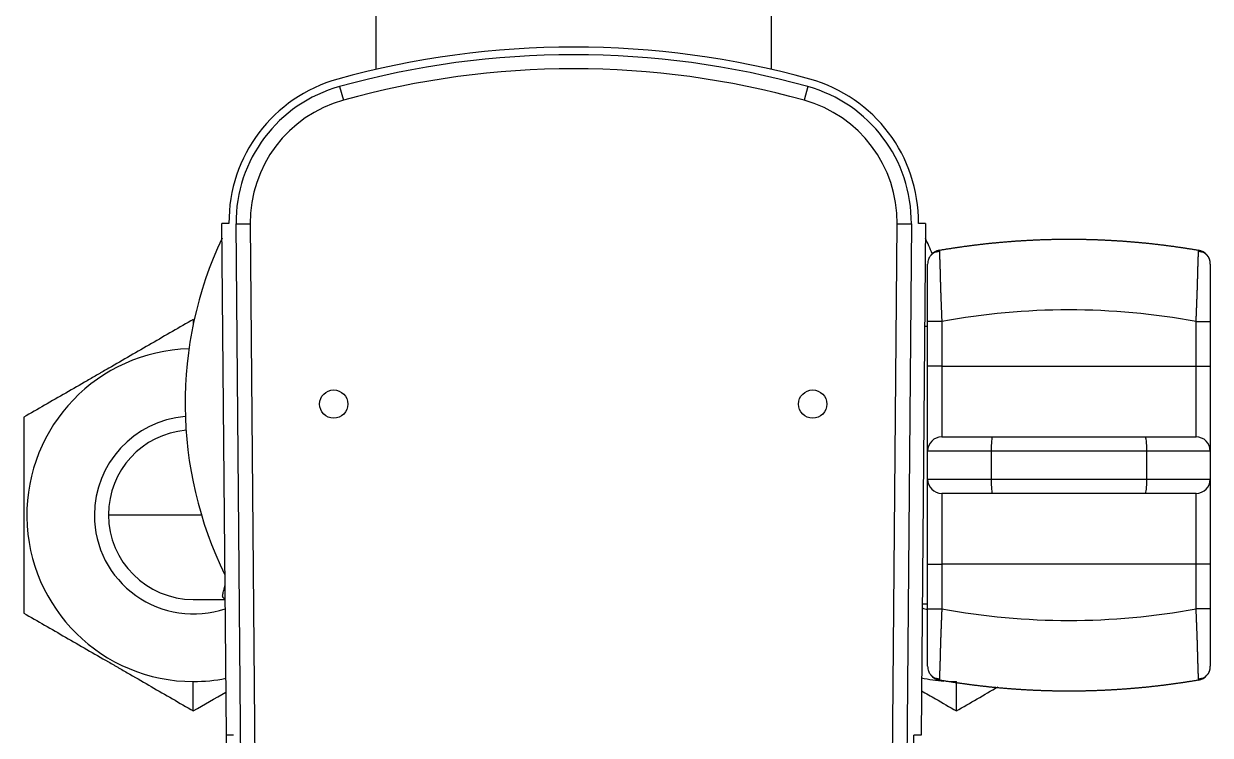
# Model space of a CAD drawing. Extents: x 0 to 1354, y 0 to 992.
# Drawn here: x 300.1 to 384, y 836.9 to 887.3 of the extents above; entities that cross this region are included whole.
import ezdxf

# ---------------------------------------------------------------- set-up
doc = ezdxf.new("R2010")
doc.units = 0
doc.header["$LTSCALE"] = 10
doc.header["$MEASUREMENT"] = 0
doc.layers.add('1', color=7, linetype='CONTINUOUS')
doc.layers.add('치수선', color=7, linetype='CONTINUOUS', lineweight=20)

msp = doc.modelspace()

# ---------------------------------------------------------------- linework, layer by layer
at = {"layer": '1', "color": 7, "linetype": 'Continuous', "lineweight": -3}
for p, q in [((324.971, 888.954), (324.971, 884.066)), ((352.971, 884.065), (352.971, 888.954)), ((322.403, 882.856), (322.67, 881.892)), ((355.54, 882.856), (355.273, 881.892)), ((314.576, 873.171), (314.076, 873.171)), ((314.392, 836.932), (314.076, 873.171)), ((314.576, 873.171), (314.576, 873.171)), ((315.076, 873.132), (316.076, 873.141)), ((315.788, 791.54), (315.076, 873.132)), ((316.076, 873.141), (316.788, 791.548)), ((361.155, 791.549), (361.867, 873.141)), ((361.867, 873.141), (362.867, 873.132)), ((362.867, 873.132), (362.155, 791.54)), ((363.867, 873.171), (363.367, 873.171)), ((363.867, 873.171), (363.551, 836.932)), ((312.052, 866.37), (312.052, 866.043)), ((364.018, 865.869), (363.803, 865.869)), ((364.018, 863.054), (364.018, 866.225)), ((365.018, 866.225), (364.018, 866.225)), ((365.018, 866.225), (365.018, 863.054)), ((383.018, 866.225), (384.018, 866.225)), ((383.018, 863.054), (383.018, 866.225)), ((384.018, 866.225), (384.018, 863.054)), ((364.018, 857.054), (364.018, 863.054)), ((365.018, 863.054), (364.018, 863.054)), ((365.018, 863.054), (383.018, 863.054)), ((365.018, 863.054), (365.018, 858.054)), ((383.018, 863.054), (384.018, 863.054)), ((383.018, 858.054), (383.018, 863.054)), ((384.018, 863.054), (384.018, 857.054)), ((365.018, 858.054), (368.61, 858.054)), ((379.425, 858.054), (383.018, 858.054)), ((364.018, 855.054), (364.018, 857.054)), ((368.508, 857.054), (364.018, 857.054)), ((368.508, 857.054), (368.508, 855.054)), ((384.018, 857.054), (379.527, 857.054)), ((379.527, 855.054), (379.527, 857.054)), ((384.018, 857.054), (384.018, 855.054)), ((364.018, 849.054), (364.018, 855.054)), ((364.018, 855.054), (368.508, 855.054)), ((379.527, 855.054), (384.018, 855.054)), ((384.018, 855.054), (384.018, 849.054)), ((365.018, 854.054), (365.018, 849.054)), ((368.61, 854.054), (365.018, 854.054)), ((383.018, 854.054), (379.425, 854.054)), ((383.018, 849.054), (383.018, 854.054)), ((306.052, 852.547), (312.623, 852.547)), ((364.018, 845.883), (364.018, 849.054)), ((364.018, 849.054), (365.018, 849.054)), ((365.018, 849.054), (365.018, 845.883)), ((383.018, 849.054), (365.018, 849.054)), ((383.018, 845.883), (383.018, 849.054)), ((384.018, 849.054), (383.018, 849.054)), ((384.018, 849.054), (384.018, 845.883)), ((312.052, 846.547), (314.308, 846.547)), ((363.632, 846.239), (364.018, 846.239)), ((364.018, 845.883), (365.018, 845.883)), ((384.018, 845.883), (383.018, 845.883)), ((312.052, 838.66), (312.052, 840.739)), ((366.052, 838.66), (366.052, 840.739)), ((314.892, 836.932), (314.392, 836.932)), ((363.551, 836.932), (363.051, 836.932))]:
    msp.add_line(p, q, dxfattribs=at)
for centre, radius, start, end in [((338.971, 823.158), 62.496, 74.49898, 105.50037), ((338.971, 823.115), 61.996, 74.49898, 105.50037), ((325.076, 873.263), 10.5, 105.50037, 180.5), ((338.971, 823.115), 60.996, 74.49898, 105.50037), ((352.867, 873.263), 10.5, 359.5, 74.49898), ((325.076, 873.22), 10, 105.50037, 180.5), ((352.867, 873.219), 10, 359.5, 74.49898), ((325.076, 873.22), 9, 105.50037, 180.5), ((352.867, 873.219), 9, 359.5, 74.49898), ((338.971, 860.422), 27.5, 154.81809, 206.1825), ((338.971, 860.422), 27.5, 22.68106, 25.18078), ((365.018, 870.287), 1, 99.66811, 140.51186), ((383.018, 870.287), 1, 0, 80.33189), ((365.018, 870.287), 1, 158.49867, 180), ((312.052, 852.515), 11.777, 91.49906, 270), ((312.052, 852.515), 7, 94.62938, 180), ((312.052, 852.547), 6, 94.9275, 180), ((365.018, 857.054), 1, 90, 180), ((383.018, 857.054), 1, 0, 90), ((365.018, 855.054), 1, 180, 270), ((383.018, 855.054), 1, 270, 0), ((312.052, 852.515), 7, 180, 288.84938), ((312.052, 852.547), 6, 180, 270), ((366.052, 852.515), 7, 249.75, 252.9225), ((365.018, 841.821), 1, 180, 201.50133), ((383.018, 841.821), 1, 279.66811, 0), ((312.052, 852.515), 11.777, 270, 281.28656), ((366.052, 852.515), 11.777, 257.91187, 265.725), ((365.018, 841.821), 1, 219.49066, 260.33189), ((366.052, 852.515), 11.777, 267.78094, 270)]:
    msp.add_arc(centre, radius, start, end, dxfattribs=at)
for centre, start_param, end_param in [((368.61, 857.054), 0, 1.570796), ((379.425, 857.054), 4.712389, 6.283185), ((368.61, 855.054), 1.570796, 3.141593), ((379.425, 855.054), 3.141593, 4.712389)]:
    msp.add_ellipse(centre, major_axis=(0, 1), ratio=0.101918, start_param=start_param, end_param=end_param, dxfattribs=at)
for points, degree, knots in [([(364.85, 871.273), (364.888, 871.279), (364.963, 871.292), (365.077, 871.311), (365.191, 871.33), (365.305, 871.349), (365.419, 871.367), (365.533, 871.385), (365.647, 871.403), (365.761, 871.42), (365.875, 871.438), (365.988, 871.455), (366.102, 871.472), (366.216, 871.488), (366.33, 871.505), (366.444, 871.521), (366.558, 871.537), (366.672, 871.553), (366.786, 871.568), (366.9, 871.583), (367.013, 871.598), (367.127, 871.613), (367.241, 871.627), (367.355, 871.641), (367.469, 871.655), (367.583, 871.669), (367.697, 871.683), (367.811, 871.696), (367.925, 871.709), (368.038, 871.722), (368.152, 871.734), (368.266, 871.747), (368.38, 871.759), (368.494, 871.77), (368.608, 871.782), (368.722, 871.793), (368.836, 871.804), (368.95, 871.815), (369.063, 871.826), (369.177, 871.836), (369.291, 871.846), (369.405, 871.856), (369.519, 871.866), (369.633, 871.875), (369.747, 871.884), (369.861, 871.893), (369.975, 871.902), (370.088, 871.91), (370.202, 871.919), (370.316, 871.927), (370.43, 871.934), (370.544, 871.942), (370.658, 871.949), (370.772, 871.956), (370.886, 871.963), (370.999, 871.969), (371.113, 871.975), (371.227, 871.982), (371.341, 871.987), (371.455, 871.993), (371.569, 871.998), (371.683, 872.003), (371.797, 872.008), (371.911, 872.013), (372.024, 872.017), (372.138, 872.021), (372.252, 872.025), (372.366, 872.029), (372.48, 872.032), (372.594, 872.035), (372.708, 872.038), (372.822, 872.041), (372.936, 872.043), (373.049, 872.045), (373.163, 872.047), (373.277, 872.049), (373.391, 872.05), (373.505, 872.051), (373.619, 872.052), (373.733, 872.053), (373.847, 872.054), (373.961, 872.054), (374.074, 872.054), (374.188, 872.054), (374.302, 872.053), (374.416, 872.052), (374.53, 872.051), (374.644, 872.05), (374.758, 872.049), (374.872, 872.047), (374.986, 872.045), (375.099, 872.043), (375.213, 872.041), (375.327, 872.038), (375.441, 872.035), (375.555, 872.032), (375.669, 872.029), (375.783, 872.025), (375.897, 872.021), (376.011, 872.017), (376.124, 872.013), (376.238, 872.008), (376.352, 872.003), (376.466, 871.998), (376.58, 871.993), (376.694, 871.987), (376.808, 871.982), (376.922, 871.975), (377.036, 871.969), (377.149, 871.963), (377.263, 871.956), (377.377, 871.949), (377.491, 871.942), (377.605, 871.934), (377.719, 871.927), (377.833, 871.919), (377.947, 871.91), (378.061, 871.902), (378.174, 871.893), (378.288, 871.884), (378.402, 871.875), (378.516, 871.866), (378.63, 871.856), (378.744, 871.846), (378.858, 871.836), (378.972, 871.826), (379.086, 871.815), (379.199, 871.804), (379.313, 871.793), (379.427, 871.782), (379.541, 871.77), (379.655, 871.759), (379.769, 871.747), (379.883, 871.734), (379.997, 871.722), (380.111, 871.709), (380.224, 871.696), (380.338, 871.683), (380.452, 871.669), (380.566, 871.655), (380.68, 871.641), (380.794, 871.627), (380.908, 871.613), (381.022, 871.598), (381.135, 871.583), (381.249, 871.568), (381.363, 871.553), (381.477, 871.537), (381.591, 871.521), (381.705, 871.505), (381.819, 871.488), (381.933, 871.472), (382.047, 871.455), (382.16, 871.438), (382.274, 871.42), (382.388, 871.403), (382.502, 871.385), (382.616, 871.367), (382.73, 871.349), (382.844, 871.33), (382.958, 871.311), (383.072, 871.292), (383.147, 871.279), (383.185, 871.273)], 3, [0, 0, 0, 0, 0.006269, 0.012537, 0.018802, 0.025065, 0.031325, 0.037584, 0.043841, 0.050096, 0.056348, 0.062599, 0.068848, 0.075095, 0.08134, 0.087583, 0.093825, 0.100064, 0.106302, 0.112538, 0.118773, 0.125006, 0.131237, 0.137466, 0.143694, 0.14992, 0.156145, 0.162368, 0.168589, 0.17481, 0.181028, 0.187246, 0.193462, 0.199676, 0.205889, 0.212101, 0.218312, 0.224521, 0.230729, 0.236936, 0.243142, 0.249347, 0.25555, 0.261753, 0.267954, 0.274154, 0.280354, 0.286552, 0.292749, 0.298946, 0.305142, 0.311336, 0.31753, 0.323723, 0.329915, 0.336107, 0.342298, 0.348488, 0.354677, 0.360866, 0.367054, 0.373241, 0.379428, 0.385615, 0.391801, 0.397986, 0.404171, 0.410356, 0.41654, 0.422723, 0.428907, 0.43509, 0.441273, 0.447455, 0.453637, 0.45982, 0.466001, 0.472183, 0.478365, 0.484546, 0.490728, 0.496909, 0.503091, 0.509272, 0.515454, 0.521635, 0.527817, 0.533999, 0.54018, 0.546363, 0.552545, 0.558727, 0.56491, 0.571093, 0.577277, 0.58346, 0.589644, 0.595829, 0.602014, 0.608199, 0.614385, 0.620572, 0.626759, 0.632946, 0.639134, 0.645323, 0.651512, 0.657702, 0.663893, 0.670085, 0.676277, 0.68247, 0.688664, 0.694858, 0.701054, 0.707251, 0.713448, 0.719646, 0.725846, 0.732046, 0.738247, 0.74445, 0.750653, 0.756858, 0.763064, 0.769271, 0.775479, 0.781688, 0.787899, 0.794111, 0.800324, 0.806538, 0.812754, 0.818972, 0.82519, 0.831411, 0.837632, 0.843855, 0.85008, 0.856306, 0.862534, 0.868763, 0.874994, 0.881227, 0.887462, 0.893698, 0.899936, 0.906175, 0.912417, 0.91866, 0.924905, 0.931152, 0.937401, 0.943652, 0.949904, 0.956159, 0.962416, 0.968675, 0.974935, 0.981198, 0.987463, 0.993731, 1, 1, 1, 1]), ([(364.853, 871.171), (364.769, 871.175), (364.607, 871.156), (364.376, 871.048), (364.189, 870.864), (364.106, 870.707), (364.075, 870.62)], 3, [0, 0, 0, 0, 0.248333, 0.50153, 0.75408, 1, 1, 1, 1]), ([(364.85, 871.273), (364.85, 871.273), (364.85, 871.273), (364.85, 871.272), (364.85, 871.272), (364.85, 871.271), (364.85, 871.27), (364.85, 871.268), (364.85, 871.267), (364.85, 871.265), (364.85, 871.263), (364.85, 871.261), (364.85, 871.258), (364.85, 871.255), (364.85, 871.252), (364.85, 871.249), (364.85, 871.246), (364.85, 871.242), (364.85, 871.238), (364.85, 871.234), (364.85, 871.229), (364.85, 871.224), (364.851, 871.219), (364.851, 871.214), (364.851, 871.208), (364.851, 871.202), (364.851, 871.196), (364.851, 871.19), (364.851, 871.183), (364.852, 871.177), (364.852, 871.174), (364.852, 871.173)], 3, [0, 0, 0, 0, 0.034057, 0.068196, 0.102416, 0.136717, 0.171098, 0.20556, 0.240101, 0.274721, 0.309419, 0.344195, 0.379048, 0.413978, 0.448985, 0.484067, 0.519224, 0.554455, 0.58976, 0.625139, 0.66059, 0.696113, 0.731707, 0.767372, 0.803106, 0.83891, 0.874783, 0.910724, 0.946731, 0.982805, 1, 1, 1, 1]), ([(364.852, 871.173), (364.852, 871.172), (364.852, 871.168), (364.852, 871.162), (364.852, 871.154), (364.852, 871.146), (364.852, 871.138), (364.853, 871.129), (364.853, 871.12), (364.853, 871.111), (364.853, 871.102), (364.854, 871.092), (364.854, 871.082), (364.854, 871.072), (364.855, 871.062), (364.855, 871.051), (364.855, 871.04), (364.855, 871.029), (364.856, 871.017), (364.856, 871.005), (364.857, 870.993), (364.857, 870.981), (364.857, 870.968), (364.858, 870.955), (364.858, 870.942), (364.858, 870.928), (364.859, 870.915), (364.859, 870.901), (364.86, 870.886), (364.86, 870.872), (364.861, 870.857), (364.861, 870.842), (364.862, 870.826), (364.862, 870.81), (364.863, 870.794), (364.863, 870.778), (364.864, 870.762), (364.864, 870.745), (364.865, 870.728), (364.865, 870.711), (364.866, 870.693), (364.867, 870.675), (364.867, 870.657), (364.868, 870.639), (364.868, 870.62), (364.869, 870.601), (364.87, 870.582), (364.87, 870.562), (364.871, 870.543), (364.872, 870.523), (364.872, 870.502), (364.873, 870.482), (364.874, 870.461), (364.875, 870.44), (364.875, 870.419), (364.876, 870.397), (364.877, 870.376), (364.877, 870.354), (364.878, 870.331), (364.879, 870.309), (364.88, 870.286), (364.881, 870.263), (364.881, 870.24), (364.882, 870.217), (364.883, 870.193), (364.884, 870.169), (364.885, 870.145), (364.885, 870.121), (364.886, 870.096), (364.887, 870.071), (364.888, 870.046), (364.889, 870.021), (364.89, 869.995), (364.89, 869.97), (364.891, 869.944), (364.892, 869.918), (364.893, 869.891), (364.894, 869.865), (364.895, 869.838), (364.896, 869.811), (364.896, 869.788), (364.897, 869.769), (364.897, 869.754), (364.898, 869.739), (364.898, 869.722), (364.899, 869.706), (364.899, 869.688), (364.9, 869.67), (364.9, 869.652), (364.901, 869.633), (364.901, 869.613), (364.902, 869.593), (364.902, 869.572), (364.903, 869.551), (364.903, 869.528), (364.904, 869.506), (364.904, 869.482), (364.905, 869.458), (364.905, 869.434), (364.906, 869.408), (364.906, 869.382), (364.907, 869.356), (364.908, 869.329), (364.908, 869.301), (364.909, 869.272), (364.91, 869.243), (364.91, 869.213), (364.911, 869.182), (364.912, 869.151), (364.913, 869.119), (364.914, 869.086), (364.915, 869.052), (364.916, 869.018), (364.917, 868.983), (364.917, 868.948), (364.919, 868.911), (364.92, 868.874), (364.921, 868.836), (364.922, 868.798), (364.923, 868.758), (364.924, 868.718), (364.926, 868.677), (364.927, 868.636), (364.928, 868.594), (364.93, 868.551), (364.931, 868.507), (364.933, 868.462), (364.934, 868.417), (364.936, 868.371), (364.937, 868.325), (364.939, 868.277), (364.941, 868.229), (364.942, 868.18), (364.944, 868.131), (364.946, 868.08), (364.948, 868.029), (364.95, 867.977), (364.952, 867.925), (364.954, 867.872), (364.956, 867.818), (364.958, 867.764), (364.96, 867.709), (364.962, 867.653), (364.964, 867.597), (364.967, 867.54), (364.969, 867.482), (364.971, 867.424), (364.974, 867.365), (364.976, 867.306), (364.978, 867.246), (364.981, 867.185), (364.983, 867.124), (364.986, 867.063), (364.988, 867.001), (364.99, 866.938), (364.993, 866.875), (364.995, 866.812), (364.998, 866.748), (365, 866.684), (365.003, 866.619), (365.005, 866.554), (365.008, 866.489), (365.01, 866.423), (365.013, 866.357), (365.015, 866.291), (365.017, 866.247), (365.018, 866.225)], 3, [0, 0, 0, 0, 0.002734, 0.007957, 0.013191, 0.018433, 0.023684, 0.028945, 0.034214, 0.039492, 0.044778, 0.050073, 0.055376, 0.060688, 0.066008, 0.071335, 0.076671, 0.082014, 0.087365, 0.092723, 0.098089, 0.103462, 0.108842, 0.114229, 0.119623, 0.125024, 0.130431, 0.135844, 0.141264, 0.14669, 0.152123, 0.157561, 0.163004, 0.168454, 0.173908, 0.179369, 0.184834, 0.190304, 0.195779, 0.201259, 0.206744, 0.212233, 0.217726, 0.223223, 0.228725, 0.23423, 0.239739, 0.245251, 0.250767, 0.256286, 0.261808, 0.267333, 0.272861, 0.278391, 0.283924, 0.289459, 0.294997, 0.300536, 0.306077, 0.31162, 0.317164, 0.32271, 0.328257, 0.333804, 0.339353, 0.344903, 0.350453, 0.356003, 0.361554, 0.367105, 0.372656, 0.378206, 0.383757, 0.389306, 0.394855, 0.400403, 0.405951, 0.411497, 0.417041, 0.422584, 0.428126, 0.43108, 0.434132, 0.437283, 0.440532, 0.44388, 0.447326, 0.45087, 0.454513, 0.458253, 0.462092, 0.466029, 0.470063, 0.474196, 0.478426, 0.482754, 0.487179, 0.491701, 0.49632, 0.501037, 0.50585, 0.510759, 0.515765, 0.520867, 0.526065, 0.531358, 0.536746, 0.54223, 0.547808, 0.55348, 0.559247, 0.565107, 0.57106, 0.577105, 0.583244, 0.589473, 0.595795, 0.602207, 0.608709, 0.615301, 0.621982, 0.628752, 0.63561, 0.642555, 0.649586, 0.656704, 0.663906, 0.671193, 0.678563, 0.686016, 0.693551, 0.701166, 0.708862, 0.716637, 0.72449, 0.73242, 0.740426, 0.748507, 0.756662, 0.76489, 0.773189, 0.781559, 0.789998, 0.798505, 0.807078, 0.815717, 0.824421, 0.833186, 0.842014, 0.850901, 0.859846, 0.868849, 0.877907, 0.887019, 0.896184, 0.9054, 0.914665, 0.923977, 0.933336, 0.94274, 0.952186, 0.961673, 0.9712, 0.980765, 0.990365, 1, 1, 1, 1]), ([(383.018, 866.225), (383.018, 866.237), (383.019, 866.26), (383.02, 866.295), (383.021, 866.33), (383.023, 866.365), (383.024, 866.4), (383.025, 866.435), (383.026, 866.469), (383.028, 866.504), (383.029, 866.538), (383.03, 866.573), (383.032, 866.607), (383.033, 866.641), (383.034, 866.675), (383.036, 866.709), (383.037, 866.743), (383.038, 866.777), (383.04, 866.811), (383.041, 866.844), (383.042, 866.878), (383.044, 866.911), (383.045, 866.944), (383.046, 866.977), (383.047, 867.01), (383.049, 867.043), (383.05, 867.076), (383.051, 867.108), (383.053, 867.14), (383.054, 867.173), (383.055, 867.205), (383.056, 867.237), (383.058, 867.268), (383.059, 867.3), (383.06, 867.332), (383.061, 867.363), (383.063, 867.394), (383.064, 867.425), (383.065, 867.456), (383.066, 867.487), (383.067, 867.517), (383.069, 867.547), (383.07, 867.578), (383.071, 867.608), (383.072, 867.637), (383.073, 867.667), (383.074, 867.696), (383.076, 867.726), (383.077, 867.755), (383.078, 867.784), (383.079, 867.812), (383.08, 867.841), (383.081, 867.869), (383.082, 867.898), (383.083, 867.925), (383.084, 867.953), (383.085, 867.981), (383.086, 868.008), (383.087, 868.035), (383.088, 868.062), (383.089, 868.089), (383.09, 868.116), (383.091, 868.142), (383.092, 868.168), (383.093, 868.195), (383.094, 868.22), (383.095, 868.246), (383.096, 868.271), (383.097, 868.297), (383.098, 868.322), (383.099, 868.346), (383.099, 868.371), (383.1, 868.395), (383.101, 868.42), (383.102, 868.444), (383.103, 868.467), (383.103, 868.491), (383.104, 868.514), (383.105, 868.537), (383.106, 868.56), (383.107, 868.583), (383.107, 868.606), (383.108, 868.628), (383.109, 868.65), (383.109, 868.672), (383.11, 868.694), (383.111, 868.715), (383.111, 868.737), (383.112, 868.758), (383.113, 868.778), (383.113, 868.799), (383.114, 868.82), (383.114, 868.84), (383.115, 868.86), (383.116, 868.88), (383.116, 868.9), (383.117, 868.919), (383.117, 868.938), (383.118, 868.957), (383.118, 868.976), (383.119, 868.995), (383.119, 869.013), (383.12, 869.031), (383.12, 869.049), (383.121, 869.067), (383.121, 869.085), (383.122, 869.102), (383.122, 869.12), (383.123, 869.137), (383.123, 869.154), (383.124, 869.17), (383.124, 869.187), (383.124, 869.203), (383.125, 869.219), (383.125, 869.235), (383.126, 869.251), (383.126, 869.266), (383.126, 869.281), (383.127, 869.296), (383.127, 869.311), (383.127, 869.326), (383.128, 869.341), (383.128, 869.355), (383.128, 869.369), (383.129, 869.383), (383.129, 869.397), (383.129, 869.411), (383.13, 869.424), (383.13, 869.437), (383.13, 869.45), (383.131, 869.463), (383.131, 869.476), (383.131, 869.489), (383.131, 869.501), (383.132, 869.513), (383.132, 869.525), (383.132, 869.537), (383.132, 869.549), (383.133, 869.56), (383.133, 869.572), (383.133, 869.583), (383.133, 869.594), (383.134, 869.604), (383.134, 869.615), (383.134, 869.626), (383.134, 869.636), (383.135, 869.646), (383.135, 869.656), (383.135, 869.666), (383.135, 869.676), (383.136, 869.685), (383.136, 869.694), (383.136, 869.704), (383.136, 869.713), (383.137, 869.721), (383.137, 869.73), (383.137, 869.739), (383.137, 869.747), (383.138, 869.755), (383.138, 869.763), (383.138, 869.771), (383.138, 869.779), (383.139, 869.803), (383.14, 869.843), (383.142, 869.899), (383.144, 869.954), (383.146, 870.008), (383.148, 870.061), (383.149, 870.113), (383.151, 870.164), (383.153, 870.214), (383.154, 870.262), (383.156, 870.31), (383.158, 870.357), (383.159, 870.403), (383.161, 870.447), (383.162, 870.491), (383.164, 870.533), (383.165, 870.575), (383.166, 870.615), (383.168, 870.654), (383.169, 870.692), (383.17, 870.728), (383.171, 870.764), (383.172, 870.798), (383.174, 870.831), (383.175, 870.863), (383.175, 870.893), (383.176, 870.923), (383.177, 870.951), (383.178, 870.978), (383.179, 871.004), (383.18, 871.028), (383.18, 871.052), (383.181, 871.074), (383.181, 871.095), (383.182, 871.115), (383.182, 871.133), (383.183, 871.15), (383.183, 871.167), (383.184, 871.182), (383.184, 871.195), (383.184, 871.208), (383.184, 871.219), (383.185, 871.23), (383.185, 871.239), (383.185, 871.247), (383.185, 871.254), (383.185, 871.26), (383.185, 871.264), (383.185, 871.268), (383.185, 871.271), (383.185, 871.272), (383.185, 871.272), (383.185, 871.273)], 3, [0, 0, 0, 0, 0.004452, 0.008896, 0.013332, 0.017759, 0.022177, 0.026587, 0.030987, 0.035377, 0.039758, 0.044129, 0.048489, 0.05284, 0.05718, 0.061509, 0.065827, 0.070134, 0.074429, 0.078713, 0.082985, 0.087245, 0.091493, 0.095728, 0.099951, 0.104161, 0.108357, 0.112541, 0.116711, 0.120868, 0.12501, 0.129139, 0.133253, 0.137354, 0.141439, 0.14551, 0.149566, 0.153607, 0.157632, 0.161642, 0.165637, 0.169615, 0.173578, 0.177524, 0.181455, 0.185368, 0.189265, 0.193146, 0.197009, 0.200855, 0.204684, 0.208496, 0.21229, 0.216066, 0.219825, 0.223565, 0.227287, 0.230991, 0.234677, 0.238344, 0.241992, 0.245622, 0.249232, 0.252824, 0.256396, 0.259949, 0.263482, 0.266996, 0.27049, 0.273965, 0.277419, 0.280854, 0.284268, 0.287662, 0.291036, 0.294389, 0.297722, 0.301034, 0.304325, 0.307595, 0.310845, 0.314073, 0.31728, 0.320466, 0.323631, 0.326774, 0.329896, 0.332997, 0.336075, 0.339132, 0.342167, 0.345181, 0.348172, 0.351141, 0.354088, 0.357014, 0.359916, 0.362797, 0.365655, 0.368491, 0.371304, 0.374095, 0.376864, 0.379609, 0.382332, 0.385032, 0.38771, 0.390364, 0.392996, 0.395605, 0.39819, 0.400753, 0.403293, 0.405809, 0.408303, 0.410773, 0.41322, 0.415644, 0.418044, 0.420421, 0.422775, 0.425105, 0.427412, 0.429695, 0.431955, 0.434192, 0.436404, 0.438594, 0.440759, 0.442901, 0.44502, 0.447115, 0.449186, 0.451233, 0.453257, 0.455256, 0.457232, 0.459185, 0.461113, 0.463018, 0.464899, 0.466756, 0.468589, 0.470398, 0.472184, 0.473945, 0.475683, 0.477397, 0.479086, 0.480752, 0.482394, 0.484012, 0.485606, 0.487176, 0.488722, 0.490244, 0.491742, 0.493216, 0.494667, 0.496093, 0.497495, 0.498873, 0.500227, 0.510378, 0.520534, 0.530694, 0.540858, 0.551023, 0.56119, 0.571355, 0.581519, 0.591679, 0.601835, 0.611985, 0.622128, 0.632263, 0.642388, 0.652503, 0.662605, 0.672694, 0.682769, 0.692828, 0.702871, 0.712895, 0.7229, 0.732884, 0.742847, 0.752788, 0.762704, 0.772596, 0.782461, 0.7923, 0.80211, 0.811891, 0.821642, 0.831362, 0.84105, 0.850705, 0.860325, 0.869911, 0.879461, 0.888975, 0.898451, 0.907888, 0.917287, 0.926646, 0.935964, 0.945241, 0.954476, 0.963669, 0.972818, 0.981923, 0.990984, 1, 1, 1, 1]), ([(383.96, 870.62), (383.929, 870.707), (383.846, 870.864), (383.659, 871.048), (383.428, 871.156), (383.266, 871.175), (383.182, 871.171)], 3, [0, 0, 0, 0, 0.24568, 0.498123, 0.751391, 1, 1, 1, 1]), ([(364.018, 866.225), (364.018, 866.685), (364.018, 867.152), (364.018, 868.021), (364.018, 868.435), (364.018, 869.15), (364.018, 869.461), (364.018, 869.935), (364.018, 870.107), (364.018, 870.258), (364.018, 870.287), (364.018, 870.287)], 3, [0, 0, 0, 0, 0.219239, 0.219239, 0.438597, 0.438597, 0.656066, 0.656066, 0.870252, 0.870252, 1, 1, 1, 1]), ([(384.018, 870.287), (384.018, 870.287), (384.018, 870.129), (384.018, 869.974), (384.018, 869.662), (384.018, 868.517), (384.018, 867.029), (384.018, 866.225)], 2, [0, 0, 0, 0.125, 0.25, 0.25, 0.5, 0.75, 1, 1, 1]), ([(312.052, 866.37), (311.073, 865.805), (310.086, 865.235), (308.59, 864.372), (308.089, 864.083), (307.081, 863.501), (306.574, 863.208), (305.936, 862.84), (305.808, 862.767), (305.617, 862.656), (305.553, 862.619), (305.425, 862.545), (305.106, 862.361), (304.788, 862.178), (304.027, 861.739), (303.524, 861.448), (302.523, 860.871), (302.025, 860.583), (301.035, 860.012), (300.543, 859.728), (300.052, 859.445)], 3, [0, 0, 0, 0, 0.25, 0.25, 0.375, 0.375, 0.5, 0.5, 0.53125, 0.53125, 0.546875, 0.546875, 0.5625, 0.625, 0.625, 0.75, 0.75, 0.875, 0.875, 1, 1, 1, 1]), ([(300.052, 859.445), (300.052, 858.313), (300.052, 857.173), (300.052, 855.446), (300.052, 854.867), (300.052, 853.703), (300.052, 853.117), (300.052, 852.381), (300.052, 852.234), (300.052, 852.012), (300.052, 851.938), (300.052, 851.79), (300.052, 851.422), (300.052, 851.055), (300.052, 850.176), (300.052, 849.595), (300.052, 848.439), (300.052, 847.864), (300.052, 846.721), (300.052, 846.152), (300.052, 845.586)], 3, [0, 0, 0, 0, 0.25, 0.25, 0.375, 0.375, 0.5, 0.5, 0.53125, 0.53125, 0.546875, 0.546875, 0.5625, 0.625, 0.625, 0.75, 0.75, 0.875, 0.875, 1, 1, 1, 1]), ([(314.274, 846.601), (314.274, 846.601), (314.274, 846.601), (314.26, 846.606), (314.249, 846.612), (314.227, 846.623), (314.218, 846.628), (314.192, 846.646), (314.179, 846.659), (314.157, 846.685), (314.149, 846.698), (314.137, 846.727), (314.133, 846.742), (314.129, 846.774), (314.128, 846.79), (314.129, 846.841), (314.135, 846.878), (314.151, 846.959), (314.163, 847.002), (314.188, 847.098), (314.203, 847.149), (314.225, 847.234), (314.233, 847.264), (314.244, 847.31), (314.248, 847.326), (314.256, 847.358), (314.26, 847.375), (314.276, 847.448), (314.289, 847.509), (314.301, 847.575)], 3, [0, 0, 0, 0, 0.000476, 0.000476, 0.034515, 0.034515, 0.068554, 0.068554, 0.136633, 0.136633, 0.204711, 0.204711, 0.272789, 0.272789, 0.340867, 0.340867, 0.477023, 0.477023, 0.61318, 0.61318, 0.749336, 0.749336, 0.817414, 0.817414, 0.851453, 0.851453, 0.885492, 0.885492, 1, 1, 1, 1]), ([(300.052, 845.585), (301.032, 845.02), (302.019, 844.451), (303.514, 843.587), (304.016, 843.298), (305.024, 842.716), (305.531, 842.424), (306.168, 842.056), (306.296, 841.982), (306.488, 841.871), (306.552, 841.834), (306.68, 841.761), (306.999, 841.576), (307.317, 841.393), (308.077, 840.954), (308.581, 840.664), (309.582, 840.086), (310.079, 839.799), (311.069, 839.227), (311.562, 838.943), (312.052, 838.66)], 3, [0, 0, 0, 0, 0.25, 0.25, 0.375, 0.375, 0.5, 0.5, 0.53125, 0.53125, 0.546875, 0.546875, 0.5625, 0.625, 0.625, 0.75, 0.75, 0.875, 0.875, 1, 1, 1, 1]), ([(364.018, 841.821), (364.018, 841.821), (364.018, 841.979), (364.018, 842.133), (364.018, 842.446), (364.018, 843.591), (364.018, 845.079), (364.018, 845.883)], 2, [0, 0, 0, 0.125, 0.25, 0.25, 0.5, 0.75, 1, 1, 1]), ([(365.018, 845.883), (365.017, 845.871), (365.016, 845.848), (365.015, 845.813), (365.014, 845.778), (365.012, 845.743), (365.011, 845.708), (365.01, 845.673), (365.009, 845.639), (365.007, 845.604), (365.006, 845.569), (365.005, 845.535), (365.003, 845.501), (365.002, 845.467), (365.001, 845.432), (364.999, 845.398), (364.998, 845.365), (364.997, 845.331), (364.995, 845.297), (364.994, 845.264), (364.993, 845.23), (364.992, 845.197), (364.99, 845.164), (364.989, 845.131), (364.988, 845.098), (364.986, 845.065), (364.985, 845.032), (364.984, 845), (364.982, 844.967), (364.981, 844.935), (364.98, 844.903), (364.979, 844.871), (364.977, 844.839), (364.976, 844.808), (364.975, 844.776), (364.974, 844.745), (364.972, 844.714), (364.971, 844.683), (364.97, 844.652), (364.969, 844.621), (364.968, 844.591), (364.966, 844.56), (364.965, 844.53), (364.964, 844.5), (364.963, 844.471), (364.962, 844.441), (364.961, 844.411), (364.959, 844.382), (364.958, 844.353), (364.957, 844.324), (364.956, 844.295), (364.955, 844.267), (364.954, 844.239), (364.953, 844.21), (364.952, 844.182), (364.951, 844.155), (364.95, 844.127), (364.949, 844.1), (364.948, 844.073), (364.947, 844.046), (364.946, 844.019), (364.945, 843.992), (364.944, 843.966), (364.943, 843.939), (364.942, 843.913), (364.941, 843.888), (364.94, 843.862), (364.939, 843.837), (364.938, 843.811), (364.937, 843.786), (364.937, 843.762), (364.936, 843.737), (364.935, 843.713), (364.934, 843.688), (364.933, 843.664), (364.932, 843.641), (364.932, 843.617), (364.931, 843.594), (364.93, 843.571), (364.929, 843.548), (364.929, 843.525), (364.928, 843.502), (364.927, 843.48), (364.926, 843.458), (364.926, 843.436), (364.925, 843.414), (364.924, 843.393), (364.924, 843.371), (364.923, 843.35), (364.922, 843.329), (364.922, 843.309), (364.921, 843.288), (364.921, 843.268), (364.92, 843.248), (364.919, 843.228), (364.919, 843.208), (364.918, 843.189), (364.918, 843.17), (364.917, 843.151), (364.917, 843.132), (364.916, 843.113), (364.916, 843.095), (364.915, 843.077), (364.915, 843.058), (364.914, 843.041), (364.914, 843.023), (364.913, 843.006), (364.913, 842.988), (364.912, 842.971), (364.912, 842.954), (364.912, 842.938), (364.911, 842.921), (364.911, 842.905), (364.91, 842.889), (364.91, 842.873), (364.91, 842.857), (364.909, 842.842), (364.909, 842.827), (364.908, 842.811), (364.908, 842.796), (364.908, 842.782), (364.907, 842.767), (364.907, 842.753), (364.907, 842.739), (364.906, 842.725), (364.906, 842.711), (364.906, 842.697), (364.905, 842.684), (364.905, 842.67), (364.905, 842.657), (364.905, 842.644), (364.904, 842.632), (364.904, 842.619), (364.904, 842.607), (364.903, 842.595), (364.903, 842.583), (364.903, 842.571), (364.903, 842.559), (364.902, 842.548), (364.902, 842.536), (364.902, 842.525), (364.902, 842.514), (364.901, 842.503), (364.901, 842.493), (364.901, 842.482), (364.901, 842.472), (364.9, 842.462), (364.9, 842.452), (364.9, 842.442), (364.9, 842.432), (364.899, 842.423), (364.899, 842.413), (364.899, 842.404), (364.899, 842.395), (364.898, 842.386), (364.898, 842.378), (364.898, 842.369), (364.898, 842.361), (364.897, 842.352), (364.897, 842.344), (364.897, 842.336), (364.897, 842.329), (364.896, 842.304), (364.895, 842.264), (364.893, 842.209), (364.891, 842.154), (364.889, 842.1), (364.887, 842.047), (364.886, 841.995), (364.884, 841.944), (364.882, 841.894), (364.881, 841.845), (364.879, 841.797), (364.877, 841.751), (364.876, 841.705), (364.874, 841.66), (364.873, 841.617), (364.871, 841.574), (364.87, 841.533), (364.869, 841.493), (364.867, 841.454), (364.866, 841.416), (364.865, 841.379), (364.864, 841.344), (364.863, 841.31), (364.862, 841.277), (364.861, 841.245), (364.86, 841.214), (364.859, 841.185), (364.858, 841.157), (364.857, 841.13), (364.856, 841.104), (364.855, 841.079), (364.855, 841.056), (364.854, 841.034), (364.854, 841.013), (364.853, 840.993), (364.853, 840.975), (364.852, 840.957), (364.852, 840.941), (364.851, 840.926), (364.851, 840.912), (364.851, 840.9), (364.851, 840.888), (364.85, 840.878), (364.85, 840.869), (364.85, 840.861), (364.85, 840.854), (364.85, 840.848), (364.85, 840.843), (364.85, 840.84), (364.85, 840.837), (364.85, 840.835), (364.85, 840.835), (364.85, 840.835)], 3, [0, 0, 0, 0, 0.004451, 0.008894, 0.013329, 0.017755, 0.022172, 0.02658, 0.030979, 0.035368, 0.039748, 0.044118, 0.048478, 0.052827, 0.057166, 0.061494, 0.065811, 0.070117, 0.074411, 0.078694, 0.082965, 0.087224, 0.091471, 0.095706, 0.099927, 0.104136, 0.108332, 0.112515, 0.116684, 0.12084, 0.124982, 0.12911, 0.133223, 0.137323, 0.141407, 0.145478, 0.149533, 0.153573, 0.157598, 0.161607, 0.165601, 0.169579, 0.17354, 0.177486, 0.181416, 0.185329, 0.189225, 0.193105, 0.196968, 0.200814, 0.204642, 0.208453, 0.212247, 0.216022, 0.21978, 0.22352, 0.227242, 0.230946, 0.234631, 0.238297, 0.241945, 0.245574, 0.249185, 0.252776, 0.256348, 0.2599, 0.263433, 0.266947, 0.270441, 0.273915, 0.277369, 0.280803, 0.284218, 0.287611, 0.290985, 0.294338, 0.297671, 0.300982, 0.304274, 0.307544, 0.310793, 0.314022, 0.317229, 0.320415, 0.32358, 0.326723, 0.329845, 0.332945, 0.336024, 0.339081, 0.342116, 0.345129, 0.348121, 0.35109, 0.354038, 0.356963, 0.359866, 0.362747, 0.365605, 0.368442, 0.371255, 0.374046, 0.376815, 0.379561, 0.382284, 0.384985, 0.387662, 0.390317, 0.392949, 0.395559, 0.398145, 0.400708, 0.403248, 0.405765, 0.408259, 0.41073, 0.413177, 0.415602, 0.418003, 0.42038, 0.422734, 0.425065, 0.427373, 0.429657, 0.431917, 0.434155, 0.436368, 0.438558, 0.440724, 0.442867, 0.444986, 0.447082, 0.449154, 0.451202, 0.453226, 0.455227, 0.457204, 0.459157, 0.461087, 0.462992, 0.464874, 0.466732, 0.468566, 0.470377, 0.472163, 0.473925, 0.475664, 0.477379, 0.47907, 0.480737, 0.48238, 0.483999, 0.485594, 0.487165, 0.488712, 0.490236, 0.491735, 0.49321, 0.494662, 0.496089, 0.497492, 0.498872, 0.500227, 0.510377, 0.520533, 0.530693, 0.540857, 0.551022, 0.561188, 0.571353, 0.581516, 0.591677, 0.601832, 0.611982, 0.622125, 0.63226, 0.642385, 0.652499, 0.662602, 0.672691, 0.682766, 0.692825, 0.702867, 0.712891, 0.722896, 0.73288, 0.742843, 0.752784, 0.7627, 0.772592, 0.782457, 0.792296, 0.802106, 0.811888, 0.821639, 0.831359, 0.841047, 0.850701, 0.860322, 0.869908, 0.879458, 0.888972, 0.898448, 0.907886, 0.917285, 0.926644, 0.935962, 0.94524, 0.954475, 0.963668, 0.972817, 0.981923, 0.990984, 1, 1, 1, 1]), ([(383.183, 840.935), (383.183, 840.936), (383.183, 840.94), (383.183, 840.946), (383.183, 840.954), (383.183, 840.962), (383.183, 840.97), (383.182, 840.979), (383.182, 840.987), (383.182, 840.996), (383.182, 841.006), (383.181, 841.015), (383.181, 841.025), (383.181, 841.036), (383.181, 841.046), (383.18, 841.057), (383.18, 841.068), (383.18, 841.079), (383.179, 841.091), (383.179, 841.102), (383.179, 841.115), (383.178, 841.127), (383.178, 841.14), (383.177, 841.153), (383.177, 841.166), (383.177, 841.179), (383.176, 841.193), (383.176, 841.207), (383.175, 841.221), (383.175, 841.236), (383.174, 841.251), (383.174, 841.266), (383.173, 841.281), (383.173, 841.297), (383.172, 841.313), (383.172, 841.329), (383.171, 841.346), (383.171, 841.363), (383.17, 841.38), (383.17, 841.397), (383.169, 841.415), (383.168, 841.433), (383.168, 841.451), (383.167, 841.469), (383.167, 841.488), (383.166, 841.507), (383.165, 841.526), (383.165, 841.545), (383.164, 841.565), (383.163, 841.585), (383.163, 841.605), (383.162, 841.626), (383.161, 841.646), (383.16, 841.667), (383.16, 841.689), (383.159, 841.71), (383.158, 841.732), (383.158, 841.754), (383.157, 841.776), (383.156, 841.799), (383.155, 841.821), (383.154, 841.844), (383.154, 841.868), (383.153, 841.891), (383.152, 841.915), (383.151, 841.939), (383.15, 841.963), (383.15, 841.987), (383.149, 842.012), (383.148, 842.036), (383.147, 842.061), (383.146, 842.087), (383.145, 842.112), (383.145, 842.138), (383.144, 842.164), (383.143, 842.19), (383.142, 842.216), (383.141, 842.243), (383.14, 842.269), (383.139, 842.296), (383.139, 842.319), (383.138, 842.338), (383.138, 842.353), (383.137, 842.369), (383.137, 842.385), (383.136, 842.402), (383.136, 842.419), (383.135, 842.437), (383.135, 842.456), (383.134, 842.475), (383.134, 842.494), (383.133, 842.515), (383.133, 842.535), (383.132, 842.557), (383.132, 842.579), (383.131, 842.602), (383.131, 842.625), (383.13, 842.649), (383.13, 842.674), (383.129, 842.699), (383.129, 842.725), (383.128, 842.752), (383.127, 842.779), (383.127, 842.807), (383.126, 842.835), (383.125, 842.865), (383.125, 842.895), (383.124, 842.925), (383.123, 842.957), (383.122, 842.989), (383.121, 843.021), (383.12, 843.055), (383.12, 843.089), (383.119, 843.124), (383.118, 843.16), (383.117, 843.196), (383.115, 843.233), (383.114, 843.271), (383.113, 843.31), (383.112, 843.349), (383.111, 843.389), (383.11, 843.43), (383.108, 843.471), (383.107, 843.514), (383.105, 843.557), (383.104, 843.6), (383.103, 843.645), (383.101, 843.69), (383.099, 843.736), (383.098, 843.783), (383.096, 843.83), (383.094, 843.878), (383.093, 843.927), (383.091, 843.977), (383.089, 844.027), (383.087, 844.078), (383.085, 844.13), (383.083, 844.182), (383.081, 844.235), (383.079, 844.289), (383.077, 844.344), (383.075, 844.399), (383.073, 844.454), (383.071, 844.511), (383.068, 844.568), (383.066, 844.625), (383.064, 844.684), (383.061, 844.742), (383.059, 844.802), (383.057, 844.862), (383.054, 844.922), (383.052, 844.983), (383.049, 845.045), (383.047, 845.107), (383.045, 845.169), (383.042, 845.232), (383.04, 845.296), (383.037, 845.36), (383.035, 845.424), (383.032, 845.488), (383.03, 845.553), (383.027, 845.619), (383.025, 845.684), (383.022, 845.75), (383.02, 845.816), (383.018, 845.861), (383.018, 845.883)], 3, [0, 0, 0, 0, 0.00273, 0.007954, 0.013187, 0.018429, 0.02368, 0.028941, 0.03421, 0.039488, 0.044774, 0.050069, 0.055372, 0.060684, 0.066003, 0.071331, 0.076666, 0.082009, 0.08736, 0.092719, 0.098084, 0.103457, 0.108837, 0.114224, 0.119618, 0.125019, 0.130426, 0.13584, 0.14126, 0.146686, 0.152118, 0.157556, 0.163, 0.168449, 0.173904, 0.179364, 0.184829, 0.1903, 0.195775, 0.201255, 0.206739, 0.212228, 0.217722, 0.223219, 0.22872, 0.234226, 0.239735, 0.245247, 0.250763, 0.256282, 0.261804, 0.267329, 0.272857, 0.278388, 0.283921, 0.289456, 0.294993, 0.300533, 0.306074, 0.311617, 0.317161, 0.322707, 0.328254, 0.333802, 0.339351, 0.3449, 0.350451, 0.356001, 0.361552, 0.367103, 0.372654, 0.378205, 0.383755, 0.389305, 0.394854, 0.400403, 0.40595, 0.411496, 0.417041, 0.422584, 0.428126, 0.431077, 0.434127, 0.437275, 0.440521, 0.443867, 0.44731, 0.450852, 0.454492, 0.458231, 0.462067, 0.466002, 0.470034, 0.474165, 0.478393, 0.482719, 0.487142, 0.491662, 0.49628, 0.500995, 0.505806, 0.510715, 0.515719, 0.52082, 0.526016, 0.531308, 0.536696, 0.542178, 0.547755, 0.553427, 0.559192, 0.565051, 0.571004, 0.577049, 0.583186, 0.589416, 0.595737, 0.602148, 0.60865, 0.615242, 0.621923, 0.628693, 0.635551, 0.642496, 0.649528, 0.656645, 0.663848, 0.671135, 0.678505, 0.685959, 0.693494, 0.701111, 0.708807, 0.716582, 0.724436, 0.732367, 0.740374, 0.748456, 0.756612, 0.764841, 0.773142, 0.781513, 0.789953, 0.798461, 0.807036, 0.815677, 0.824382, 0.833149, 0.841978, 0.850867, 0.859814, 0.868819, 0.877879, 0.886993, 0.89616, 0.905377, 0.914644, 0.923959, 0.93332, 0.942726, 0.952174, 0.961664, 0.971193, 0.98076, 0.990363, 1, 1, 1, 1]), ([(384.018, 845.883), (384.018, 845.423), (384.018, 844.956), (384.018, 844.087), (384.018, 843.672), (384.018, 842.958), (384.018, 842.647), (384.018, 842.172), (384.018, 842), (384.018, 841.85), (384.018, 841.821), (384.018, 841.821)], 3, [0, 0, 0, 0, 0.219239, 0.219239, 0.438597, 0.438597, 0.656066, 0.656066, 0.870252, 0.870252, 1, 1, 1, 1]), ([(364.075, 841.488), (364.106, 841.4), (364.189, 841.243), (364.376, 841.059), (364.607, 840.951), (364.769, 840.933), (364.853, 840.936)], 3, [0, 0, 0, 0, 0.24568, 0.498123, 0.751391, 1, 1, 1, 1]), ([(383.182, 840.937), (383.266, 840.933), (383.428, 840.951), (383.659, 841.059), (383.846, 841.243), (383.929, 841.4), (383.96, 841.488)], 3, [0, 0, 0, 0, 0.248333, 0.50153, 0.75408, 1, 1, 1, 1]), ([(383.185, 840.835), (383.147, 840.828), (383.072, 840.815), (382.958, 840.796), (382.844, 840.778), (382.73, 840.759), (382.616, 840.741), (382.502, 840.723), (382.388, 840.705), (382.274, 840.687), (382.16, 840.67), (382.047, 840.653), (381.933, 840.636), (381.819, 840.619), (381.705, 840.603), (381.591, 840.587), (381.477, 840.571), (381.363, 840.555), (381.249, 840.54), (381.135, 840.525), (381.022, 840.51), (380.908, 840.495), (380.794, 840.48), (380.68, 840.466), (380.566, 840.452), (380.452, 840.438), (380.338, 840.425), (380.224, 840.412), (380.111, 840.399), (379.997, 840.386), (379.883, 840.373), (379.769, 840.361), (379.655, 840.349), (379.541, 840.337), (379.427, 840.326), (379.313, 840.314), (379.199, 840.303), (379.086, 840.292), (378.972, 840.282), (378.858, 840.271), (378.744, 840.261), (378.63, 840.251), (378.516, 840.242), (378.402, 840.232), (378.288, 840.223), (378.174, 840.214), (378.061, 840.206), (377.947, 840.197), (377.833, 840.189), (377.719, 840.181), (377.605, 840.173), (377.491, 840.166), (377.377, 840.159), (377.263, 840.152), (377.149, 840.145), (377.036, 840.138), (376.922, 840.132), (376.808, 840.126), (376.694, 840.12), (376.58, 840.115), (376.466, 840.109), (376.352, 840.104), (376.238, 840.1), (376.124, 840.095), (376.011, 840.091), (375.897, 840.087), (375.783, 840.083), (375.669, 840.079), (375.555, 840.076), (375.441, 840.073), (375.327, 840.07), (375.213, 840.067), (375.099, 840.065), (374.986, 840.062), (374.872, 840.061), (374.758, 840.059), (374.644, 840.057), (374.53, 840.056), (374.416, 840.055), (374.302, 840.055), (374.188, 840.054), (374.074, 840.054), (373.961, 840.054), (373.847, 840.054), (373.733, 840.055), (373.619, 840.055), (373.505, 840.056), (373.391, 840.057), (373.277, 840.059), (373.163, 840.061), (373.049, 840.062), (372.936, 840.065), (372.822, 840.067), (372.708, 840.07), (372.594, 840.073), (372.48, 840.076), (372.366, 840.079), (372.252, 840.083), (372.138, 840.087), (372.024, 840.091), (371.911, 840.095), (371.797, 840.1), (371.683, 840.104), (371.569, 840.109), (371.455, 840.115), (371.341, 840.12), (371.227, 840.126), (371.113, 840.132), (370.999, 840.138), (370.886, 840.145), (370.772, 840.152), (370.658, 840.159), (370.544, 840.166), (370.43, 840.173), (370.316, 840.181), (370.202, 840.189), (370.088, 840.197), (369.975, 840.206), (369.861, 840.214), (369.747, 840.223), (369.633, 840.232), (369.519, 840.242), (369.405, 840.251), (369.291, 840.261), (369.177, 840.271), (369.063, 840.282), (368.95, 840.292), (368.836, 840.303), (368.722, 840.314), (368.608, 840.326), (368.494, 840.337), (368.38, 840.349), (368.266, 840.361), (368.152, 840.373), (368.038, 840.386), (367.925, 840.399), (367.811, 840.412), (367.697, 840.425), (367.583, 840.438), (367.469, 840.452), (367.355, 840.466), (367.241, 840.48), (367.127, 840.495), (367.013, 840.51), (366.9, 840.525), (366.786, 840.54), (366.672, 840.555), (366.558, 840.571), (366.444, 840.587), (366.33, 840.603), (366.216, 840.619), (366.102, 840.636), (365.988, 840.653), (365.875, 840.67), (365.761, 840.687), (365.647, 840.705), (365.533, 840.723), (365.419, 840.741), (365.305, 840.759), (365.191, 840.778), (365.077, 840.796), (364.963, 840.815), (364.888, 840.828), (364.85, 840.835)], 3, [0, 0, 0, 0, 0.006269, 0.012537, 0.018802, 0.025065, 0.031325, 0.037584, 0.043841, 0.050096, 0.056348, 0.062599, 0.068848, 0.075095, 0.08134, 0.087583, 0.093825, 0.100064, 0.106302, 0.112538, 0.118773, 0.125006, 0.131237, 0.137466, 0.143694, 0.14992, 0.156145, 0.162368, 0.168589, 0.17481, 0.181028, 0.187246, 0.193462, 0.199676, 0.205889, 0.212101, 0.218312, 0.224521, 0.230729, 0.236936, 0.243142, 0.249347, 0.25555, 0.261753, 0.267954, 0.274154, 0.280354, 0.286552, 0.292749, 0.298946, 0.305142, 0.311336, 0.31753, 0.323723, 0.329915, 0.336107, 0.342298, 0.348488, 0.354677, 0.360866, 0.367054, 0.373241, 0.379428, 0.385615, 0.391801, 0.397986, 0.404171, 0.410356, 0.41654, 0.422723, 0.428907, 0.43509, 0.441273, 0.447455, 0.453637, 0.45982, 0.466001, 0.472183, 0.478365, 0.484546, 0.490728, 0.496909, 0.503091, 0.509272, 0.515454, 0.521635, 0.527817, 0.533999, 0.54018, 0.546363, 0.552545, 0.558727, 0.56491, 0.571093, 0.577277, 0.58346, 0.589644, 0.595829, 0.602014, 0.608199, 0.614385, 0.620572, 0.626759, 0.632946, 0.639134, 0.645323, 0.651512, 0.657702, 0.663893, 0.670085, 0.676277, 0.68247, 0.688664, 0.694858, 0.701054, 0.707251, 0.713448, 0.719646, 0.725846, 0.732046, 0.738247, 0.74445, 0.750653, 0.756858, 0.763064, 0.769271, 0.775479, 0.781688, 0.787899, 0.794111, 0.800324, 0.806538, 0.812754, 0.818972, 0.82519, 0.831411, 0.837632, 0.843855, 0.85008, 0.856306, 0.862534, 0.868763, 0.874994, 0.881227, 0.887462, 0.893698, 0.899936, 0.906175, 0.912417, 0.91866, 0.924905, 0.931152, 0.937401, 0.943652, 0.949904, 0.956159, 0.962416, 0.968675, 0.974935, 0.981198, 0.987463, 0.993731, 1, 1, 1, 1]), ([(383.185, 840.835), (383.185, 840.835), (383.185, 840.835), (383.185, 840.835), (383.185, 840.836), (383.185, 840.837), (383.185, 840.838), (383.185, 840.839), (383.185, 840.841), (383.185, 840.843), (383.185, 840.845), (383.185, 840.847), (383.185, 840.849), (383.185, 840.852), (383.185, 840.855), (383.185, 840.858), (383.185, 840.862), (383.185, 840.866), (383.185, 840.87), (383.185, 840.874), (383.185, 840.879), (383.185, 840.883), (383.184, 840.889), (383.184, 840.894), (383.184, 840.899), (383.184, 840.905), (383.184, 840.911), (383.184, 840.918), (383.184, 840.924), (383.184, 840.93), (383.183, 840.934), (383.183, 840.935)], 3, [0, 0, 0, 0, 0.034056, 0.068194, 0.102413, 0.136713, 0.171093, 0.205554, 0.240094, 0.274713, 0.30941, 0.344185, 0.379038, 0.413967, 0.448973, 0.484054, 0.51921, 0.554441, 0.589745, 0.625123, 0.660573, 0.696095, 0.731689, 0.767353, 0.803087, 0.83889, 0.874762, 0.910702, 0.946709, 0.982783, 1, 1, 1, 1]), ([(363.581, 840.086), (363.913, 839.894), (364.244, 839.703), (365.069, 839.227), (365.562, 838.943), (366.052, 838.66)], 3, [0, 0, 0, 0, 0.399895, 0.399895, 1, 1, 1, 1]), ([(314.48, 826.865), (314.472, 827.826), (314.463, 828.772), (314.455, 829.721), (314.44, 831.52), (314.432, 832.335), (314.425, 833.161), (314.419, 833.869), (314.413, 834.58), (314.408, 835.144), (314.403, 835.719), (314.396, 836.517), (314.394, 836.722), (314.392, 836.932), (314.392, 836.932)], 2, [0, 0, 0, 0.12502, 0.12502, 0.25004, 0.37506, 0.37506, 0.50008, 0.50008, 0.6251, 0.6251, 0.75012, 0.87514, 0.87514, 1, 1, 1]), ([(363.044, 836.117), (363.044, 836.123), (363.044, 836.137), (363.044, 836.157), (363.044, 836.176), (363.044, 836.196), (363.044, 836.215), (363.045, 836.234), (363.045, 836.252), (363.045, 836.271), (363.045, 836.289), (363.045, 836.307), (363.045, 836.324), (363.045, 836.342), (363.046, 836.359), (363.046, 836.375), (363.046, 836.392), (363.046, 836.408), (363.046, 836.424), (363.046, 836.44), (363.046, 836.456), (363.047, 836.471), (363.047, 836.486), (363.047, 836.501), (363.047, 836.515), (363.047, 836.529), (363.047, 836.543), (363.047, 836.557), (363.047, 836.57), (363.048, 836.584), (363.048, 836.597), (363.048, 836.609), (363.048, 836.622), (363.048, 836.634), (363.048, 836.646), (363.048, 836.657), (363.048, 836.669), (363.048, 836.68), (363.049, 836.691), (363.049, 836.702), (363.049, 836.712), (363.049, 836.726), (363.049, 836.742), (363.049, 836.761), (363.049, 836.778), (363.049, 836.795), (363.05, 836.811), (363.05, 836.825), (363.05, 836.839), (363.05, 836.852), (363.05, 836.864), (363.05, 836.875), (363.05, 836.885), (363.05, 836.894), (363.05, 836.902), (363.05, 836.909), (363.05, 836.915), (363.051, 836.92), (363.051, 836.924), (363.051, 836.928), (363.051, 836.93), (363.051, 836.931), (363.051, 836.932), (363.051, 836.932)], 3, [0, 0, 0, 0, 0.012716, 0.025417, 0.038103, 0.050774, 0.06343, 0.07607, 0.088696, 0.101306, 0.113902, 0.126482, 0.139048, 0.151599, 0.164135, 0.176656, 0.189162, 0.201654, 0.214131, 0.226594, 0.239042, 0.251475, 0.263894, 0.276298, 0.288688, 0.301064, 0.313425, 0.325772, 0.338105, 0.350423, 0.362728, 0.375018, 0.387294, 0.399555, 0.411803, 0.424037, 0.436257, 0.448463, 0.460655, 0.472833, 0.484998, 0.497148, 0.521284, 0.545399, 0.569493, 0.593567, 0.61762, 0.641654, 0.665669, 0.689664, 0.71364, 0.737598, 0.761537, 0.785459, 0.809363, 0.83325, 0.85712, 0.880973, 0.90481, 0.928631, 0.952436, 0.976225, 1, 1, 1, 1])]:
    msp.add_open_spline(points, degree=degree, knots=knots, dxfattribs=at)
for points in [[(383.018, 866.225), (377.073, 867.319), (370.954, 867.318), (365.018, 866.225)], [(368.61, 858.054), (372.206, 858.054), (375.829, 858.054), (379.425, 858.054)], [(379.527, 857.054), (375.854, 857.054), (372.181, 857.054), (368.508, 857.054)], [(368.508, 855.054), (372.181, 855.054), (375.854, 855.054), (379.527, 855.054)], [(379.425, 854.054), (375.829, 854.054), (372.206, 854.054), (368.61, 854.054)], [(365.018, 845.883), (370.961, 844.789), (377.075, 844.789), (383.018, 845.883)], [(312.052, 838.66), (312.816, 839.101), (313.584, 839.544), (314.358, 839.991)], [(366.052, 838.66), (367.03, 839.224), (368.014, 839.793), (369.009, 840.367)]]:
    msp.add_open_spline(points, degree=3, dxfattribs=at)
at = {"layer": '치수선', "lineweight": -3}
for centre in [(321.987, 860.379), (355.882, 860.379)]:
    msp.add_circle(centre, 1, dxfattribs=at)

doc.saveas('drawing.dxf')
